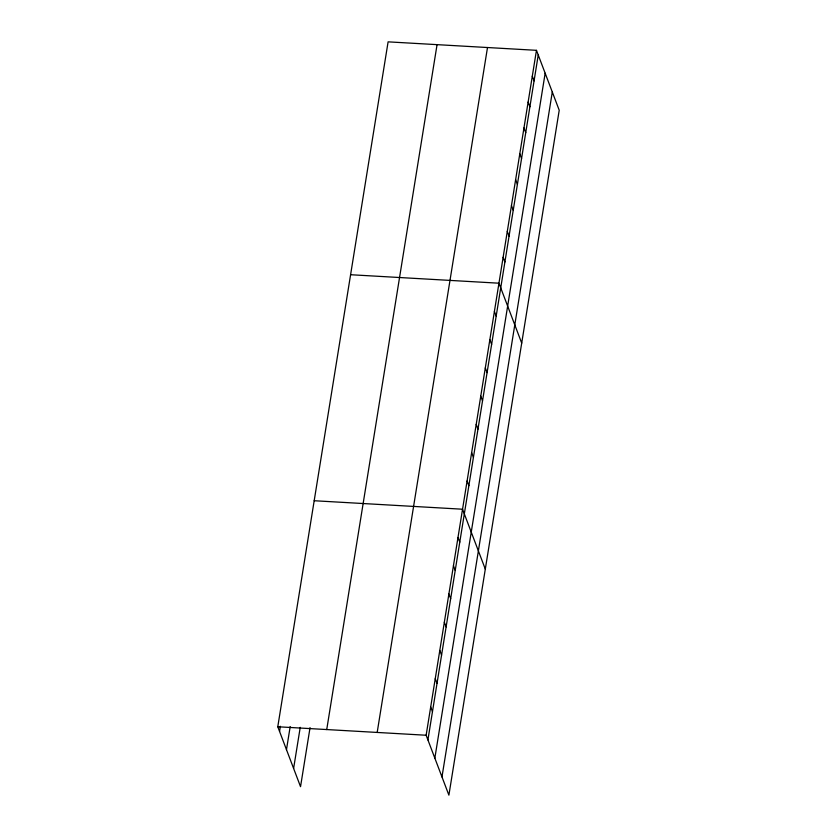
<?xml version="1.0" encoding="UTF-8"?>
<svg xmlns="http://www.w3.org/2000/svg" width="837" height="837" viewBox="0 0 837 837"><rect width="100%" height="100%" fill="white"/><g stroke="black" fill="none" stroke-linecap="round" stroke-linejoin="round"><path stroke-width="1.26" d="M310.056 727.604L300.535 786.675L277.779 726.757L388.106 41.85L536.465 50.325L559.221 110.243L448.894 795.15L426.138 735.242L536.465 50.325M279.558 731.433L280.385 726.296M286.474 749.67L290.198 726.547M293.609 768.45L300.232 727.353M326.733 729.561L437.06 44.643M377.184 732.438L487.5 47.531M427.916 739.918L538.243 55.001M434.842 758.144L545.159 73.227M441.978 776.924L552.294 92.007M350.588 274.724L498.957 283.199L521.713 343.107M314.189 500.735L462.547 509.22L485.303 569.129M277.779 726.757L426.138 735.242M532.301 76.198L534.069 80.875M528.126 102.072L529.905 106.749M523.962 127.946L525.741 132.623M519.787 153.82L521.566 158.507M515.623 179.693L517.402 184.381M511.459 205.578L513.238 210.254M507.285 231.451L509.063 236.128M503.121 257.325L504.899 262.002M494.405 311.448L496.184 316.124M489.854 339.696L491.633 344.384M485.303 367.956L487.082 372.632M480.752 396.204L482.53 400.881M476.201 424.464L477.979 429.14M471.649 452.712L473.428 457.389M467.098 480.961L468.877 485.638M457.996 537.469L459.775 542.146M453.445 565.718L455.223 570.395M448.894 593.977L450.672 598.654M444.342 622.226L446.121 626.903M439.791 650.475L441.57 655.162M435.24 678.734L437.019 683.41M430.689 706.983L432.467 711.659"/></g></svg>
